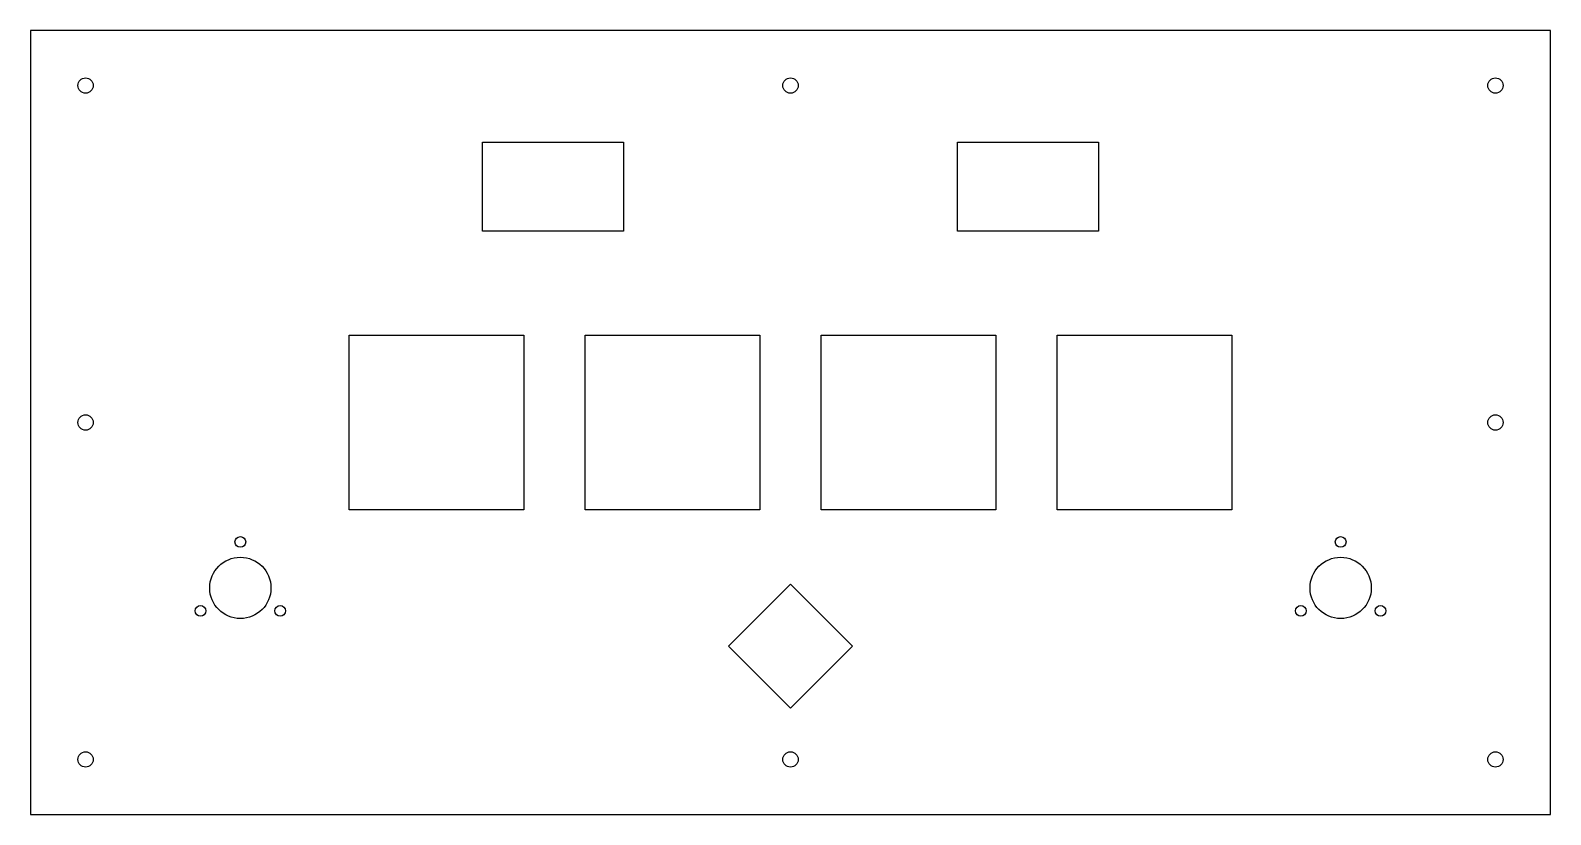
# Model space of a CAD drawing. Header units: millimetres. Extents: x -248 to 248, y -128 to 128.
import ezdxf

# ---------------------------------------------------------------- set-up
doc = ezdxf.new("R2010")
doc.units = ezdxf.units.MM
doc.layers.get('0').update_dxf_attribs({"linetype": 'CONTINUOUS'})

msp = doc.modelspace()

# ---------------------------------------------------------------- linework, layer by layer
for points in [[(-248, 128), (-248, -128), (248, -128), (248, 128)], [(-54.5, 91.5), (-54.5, 62.5), (-100.5, 62.5), (-100.5, 91.5)], [(100.5, 62.5), (54.5, 62.5), (54.5, 91.5), (100.5, 91.5)], [(-87, 28.5), (-87, -28.5), (-144, -28.5), (-144, 28.5)], [(-10, -28.5), (-67, -28.5), (-67, 28.5), (-10, 28.5)], [(10, -28.5), (10, 28.5), (67, 28.5), (67, -28.5)], [(87, -28.5), (87, 28.5), (144, 28.5), (144, -28.5)], [(-20.22, -73), (0, -52.78), (20.22, -73), (0, -93.22)]]:
    msp.add_lwpolyline(points, close=True)
for centre, radius in [((-230, 110), 2.5), ((0, 110), 2.5), ((230, 110), 2.5), ((-230, 0), 2.5), ((230, 0), 2.5), ((-179.5, -39), 1.75), ((179.5, -39), 1.75), ((-179.5, -54), 10), ((179.5, -54), 10), ((-192.49, -61.5), 1.75), ((-166.51, -61.5), 1.75), ((166.51, -61.5), 1.75), ((192.49, -61.5), 1.75), ((-230, -110), 2.5), ((0, -110), 2.5), ((230, -110), 2.5)]:
    msp.add_circle(centre, radius)

doc.saveas('drawing.dxf')
